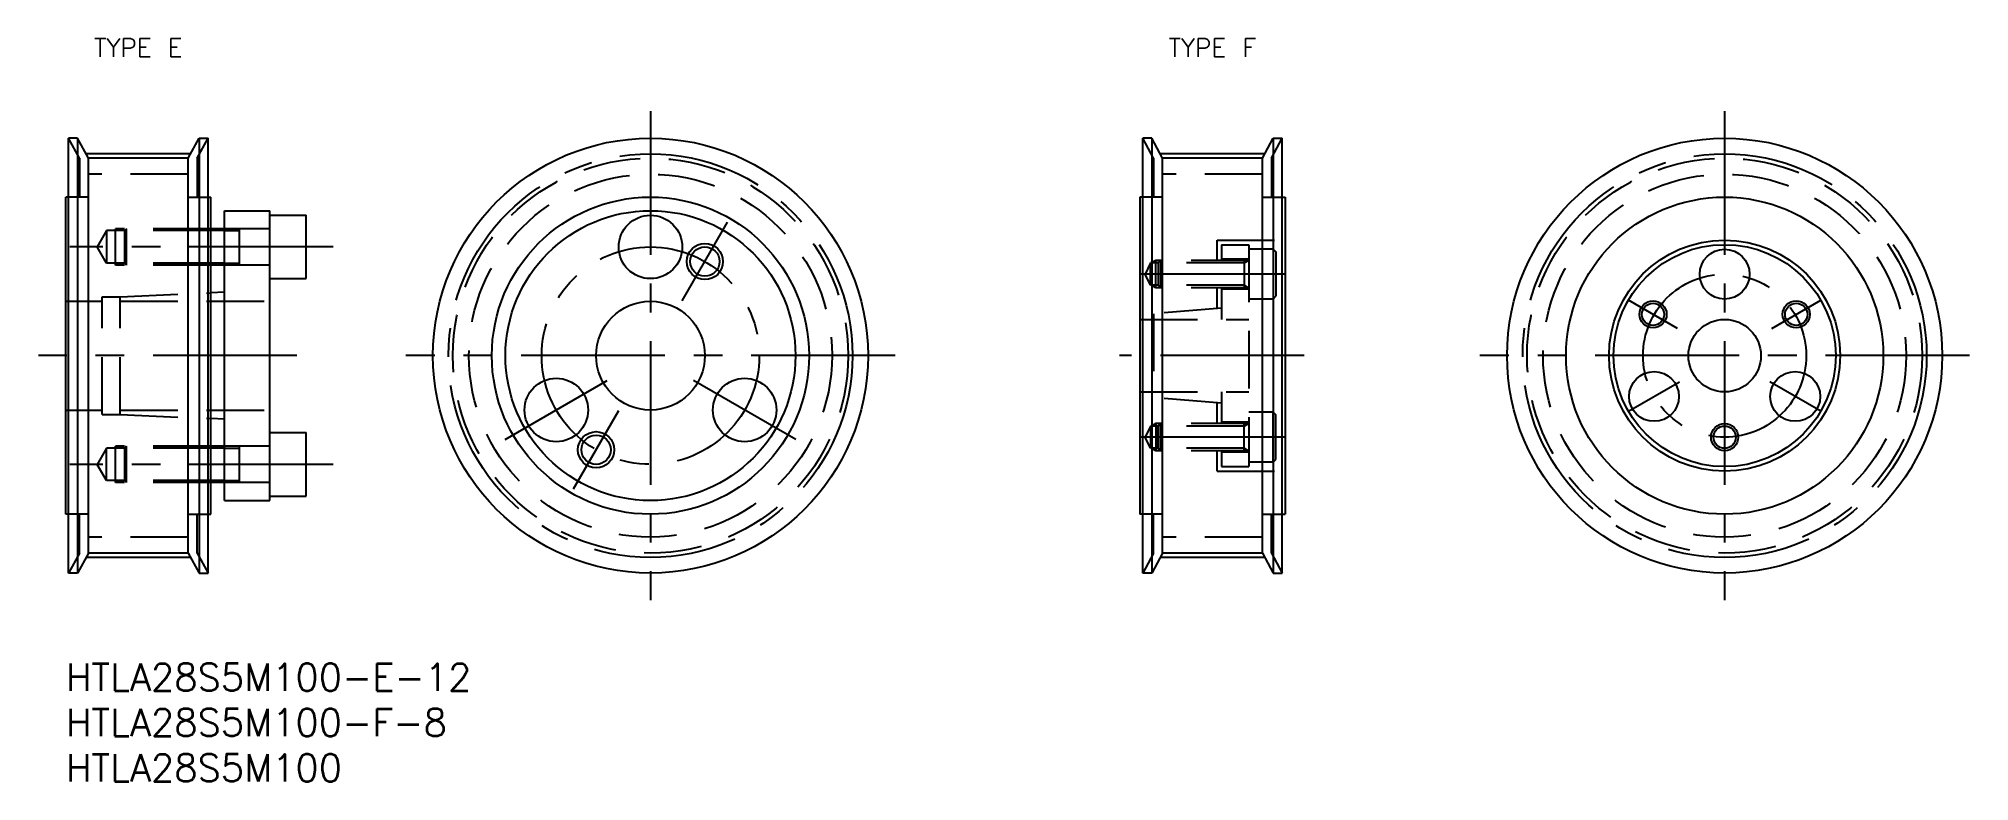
# Model space of a CAD drawing. Extents: x -3 to 210, y -13 to 69.
import ezdxf
from ezdxf.enums import TextEntityAlignment as Align

# ---------------------------------------------------------------- set-up
doc = ezdxf.new("R2010")
doc.units = 0
doc.header["$LTSCALE"] = 0.5
doc.linetypes.add('CENTER', pattern=[50.8, 31.75, -6.35, 6.35, -6.35])
doc.linetypes.add('DASHED', pattern=[19.05, 12.7, -6.35])
for name, color, linetype in [('MSM_CENTER', 1, 'CENTER'), ('MSM_CONTINUOUS', 7, 'CONTINUOUS'), ('MSM_DASHED', 4, 'DASHED'), ('MSM_NARROW', 5, 'CONTINUOUS'), ('MSM_PART_NUMBER', 7, 'CONTINUOUS')]:
    doc.layers.add(name, color=color, linetype=linetype)
doc.styles.add('MISUMI', font='txt.shx')
doc.styles.get("Standard").update_dxf_attribs({"font": 'txt.shx', "height": 3, "bigfont": 'bigfont.shx'})

# ---------------------------------------------------------------- blocks, each defined once
blk = doc.blocks.new('*U2')
at = {"layer": 'MSM_PART_NUMBER'}
blk.add_text('HTLA28S5M100-E-12', height=3, dxfattribs=at).set_placement((0, -3))
blk = doc.blocks.new('*U3')
at = {"layer": 'MSM_PART_NUMBER'}
blk.add_text('HTLA28S5M100', height=3, dxfattribs=at).set_placement((0, -13))
blk = doc.blocks.new('*U5')
at = {"layer": 'MSM_PART_NUMBER'}
blk.add_text('HTLA28S5M100-F-8', height=3, dxfattribs=at).set_placement((0, -8))

msp = doc.modelspace()

# ---------------------------------------------------------------- linework, layer by layer
at = {"layer": 'MSM_CENTER'}
for p, q in [((64.5, 61), (64.5, 7)), ((183, 61), (183, 7)), ((13.76, 56.28), (2.24, 56.28)), ((132.26, 56.28), (120.74, 56.28)), ((68, 40.06), (73, 48.72)), ((29.5, 46), (0.46, 46)), ((134.5, 43), (118.63, 43)), ((177.8, 37), (172.39, 40.12)), ((188.2, 37), (193.61, 40.12)), ((25.5, 34), (-3, 34)), ((91.5, 34), (37.5, 34)), ((136.63, 34), (116.26, 34)), ((210, 34), (156, 34)), ((48.48, 24.75), (59.74, 31.25)), ((80.52, 24.75), (69.26, 31.25)), ((172.39, 27.88), (178.02, 31.12)), ((193.61, 27.88), (187.98, 31.12)), ((56, 19.28), (61, 27.94)), ((134.5, 25), (118.63, 25)), ((29.5, 22), (0.46, 22)), ((13.76, 11.72), (2.24, 11.72)), ((132.26, 11.72), (120.74, 11.72))]:
    msp.add_line(p, q, dxfattribs=at)
for centre, radius in [((64.5, 34), 22.28), ((183, 34), 22.28), ((64.5, 34), 12), ((183, 34), 9)]:
    msp.add_circle(centre, radius, dxfattribs=at)
at = {"layer": 'MSM_CONTINUOUS'}
for p, q in [((0.3, 10), (0.3, 58)), ((1.3, 58), (0.3, 58)), ((1.3, 58), (1.3, 10)), ((2.5, 55.8), (1.3, 58)), ((13.5, 55.8), (14.7, 58)), ((14.7, 58), (14.7, 10)), ((14.7, 58), (15.7, 58)), ((15.7, 10), (15.7, 58)), ((118.8, 10), (118.8, 58)), ((119.8, 58), (118.8, 58)), ((119.8, 58), (119.8, 10)), ((121, 55.8), (119.8, 58)), ((132, 55.8), (133.2, 58)), ((133.2, 58), (133.2, 10)), ((133.2, 58), (134.2, 58)), ((134.2, 10), (134.2, 58)), ((2.5, 12.2), (2.5, 55.8)), ((13.5, 55.8), (2.5, 55.8)), ((13.5, 12.2), (13.5, 55.8)), ((121, 12.2), (121, 55.8)), ((132, 55.8), (121, 55.8)), ((132, 12.2), (132, 55.8)), ((0, 16.5), (0, 51.5)), ((0.3, 51.5), (0, 51.5)), ((15.7, 51.5), (16, 51.5)), ((16, 16.5), (16, 51.5)), ((118.5, 51.5), (118.5, 16.5)), ((118.8, 51.5), (118.5, 51.5)), ((134.2, 51.5), (134.5, 51.5)), ((134.5, 51.5), (134.5, 16.5)), ((17.5, 18), (17.5, 50)), ((17.5, 50), (22.5, 50)), ((22.5, 18), (22.5, 50)), ((22.5, 49.5), (26.5, 49.5)), ((26.5, 42.5), (26.5, 49.5)), ((17.5, 47.8), (16, 47.8)), ((17.5, 44.2), (16, 44.2)), ((17.5, 41), (16, 40.93)), ((22.5, 42.5), (26.5, 42.5)), ((17.5, 27), (16, 27.07)), ((17.5, 23.8), (16, 23.8)), ((22.5, 25.5), (26.5, 25.5)), ((26.5, 18.5), (26.5, 25.5)), ((17.5, 20.2), (16, 20.2)), ((17.5, 18), (22.5, 18)), ((22.5, 18.5), (26.5, 18.5)), ((0.3, 16.5), (0, 16.5)), ((15.7, 16.5), (16, 16.5)), ((118.8, 16.5), (118.5, 16.5)), ((134.2, 16.5), (134.5, 16.5)), ((2.5, 12.2), (1.3, 10)), ((13.5, 12.2), (2.5, 12.2)), ((13.5, 12.2), (14.7, 10)), ((121, 12.2), (119.8, 10)), ((132, 12.2), (121, 12.2)), ((132, 12.2), (133.2, 10)), ((1.3, 10), (0.3, 10)), ((14.7, 10), (15.7, 10)), ((119.8, 10), (118.8, 10)), ((133.2, 10), (134.2, 10))]:
    msp.add_line(p, q, dxfattribs=at)
for centre, radius in [((64.5, 34), 24), ((183, 34), 24), ((64.5, 34), 17.5), ((183, 34), 17.5), ((64.5, 34), 16), ((64.5, 46), 3.5), ((70.5, 44.39), 1.62), ((183, 34), 12.75), ((183, 34), 12.25), ((183, 43), 2.75), ((64.5, 34), 6), ((175.1, 38.56), 1.23), ((190.9, 38.56), 1.23), ((183, 34), 4), ((175.21, 29.5), 2.75), ((190.79, 29.5), 2.75), ((54.11, 28), 3.5), ((74.89, 28), 3.5), ((183, 25), 1.23), ((58.5, 23.61), 1.62)]:
    msp.add_circle(centre, radius, dxfattribs=at)
at = {"layer": 'MSM_DASHED'}
for p, q in [((1.5, 55.8), (0.3, 58)), ((14.5, 55.8), (15.7, 58)), ((120, 55.8), (118.8, 58)), ((133, 55.8), (134.2, 58)), ((1.5, 55.8), (1.5, 51.5)), ((14.5, 55.8), (14.5, 51.5)), ((120, 55.8), (120, 51.5)), ((133, 55.8), (133, 51.5)), ((13.5, 54.03), (2.5, 54.03)), ((132, 54.03), (121, 54.03)), ((2.5, 51.5), (0.3, 51.5)), ((13.5, 51.5), (15.7, 51.5)), ((121, 51.5), (118.8, 51.5)), ((132, 51.5), (134.2, 51.5)), ((4.5, 47.8), (3.46, 46)), ((16, 47.8), (4.5, 47.8)), ((4.5, 47.8), (4.5, 44.2)), ((5.5, 44), (5.5, 48)), ((16, 48), (5.5, 48)), ((6.7, 48), (6.5, 47.8)), ((6.5, 44.2), (6.5, 47.8)), ((6.7, 44), (6.7, 48)), ((22.5, 48), (17.5, 48)), ((17.5, 47.8), (19.17, 47.8)), ((19.17, 44), (19.17, 48)), ((4.5, 44.2), (3.46, 46)), ((127, 46.75), (134.5, 46.75)), ((127, 44.5), (127, 46.75)), ((127.5, 46.25), (130.5, 46.25)), ((127.5, 46.25), (127.5, 44.5)), ((130.5, 46.25), (130.5, 21.75)), ((133.2, 45.75), (130.5, 45.75)), ((133.2, 45.75), (133.2, 40.25)), ((133.2, 45.75), (133.5, 45.45)), ((133.5, 45.45), (133.5, 40.55)), ((16, 44.2), (4.5, 44.2)), ((16, 44), (5.5, 44)), ((6.7, 44), (6.5, 44.2)), ((17.5, 44.2), (19.17, 44.2)), ((22.5, 44), (17.5, 44)), ((119.66, 44.23), (119.08, 43)), ((119.66, 41.77), (119.08, 43)), ((130, 44.23), (119.66, 44.23)), ((119.66, 41.77), (119.66, 44.23)), ((120.25, 44.5), (119.78, 44.23)), ((130.5, 44.5), (120.25, 44.5)), ((120.25, 41.5), (120.25, 44.5)), ((120.5, 44.23), (120.77, 44.5)), ((120.5, 44.23), (120.5, 41.77)), ((120.77, 44.5), (120.77, 41.5)), ((130.5, 44.65), (127.5, 44.65)), ((130, 44.5), (130, 41.5)), ((130, 44.23), (130.47, 44.5)), ((4, 27.5), (4, 40.5)), ((4, 40.5), (6, 40.5)), ((6, 40.5), (16, 40.93)), ((6, 27.5), (6, 40.5)), ((130, 41.77), (119.66, 41.77)), ((120.24, 41.5), (119.77, 41.77)), ((130.5, 41.5), (120.24, 41.5)), ((120.77, 41.5), (120.5, 41.77)), ((127, 39.21), (127, 41.5)), ((127.5, 41.5), (127.5, 38)), ((130.5, 41.35), (127.5, 41.35)), ((130, 41.77), (130.47, 41.5)), ((133.2, 40.25), (133.5, 40.55)), ((0, 40), (4, 40)), ((6, 40), (22.5, 40)), ((127.5, 39.25), (120, 38.62)), ((120, 38.62), (120, 29.38)), ((133.2, 40.25), (130.5, 40.25)), ((118.5, 38), (130.5, 38)), ((118.5, 30), (130.5, 30)), ((127.5, 30), (127.5, 26.5)), ((0, 28), (4, 28)), ((6, 28), (22.5, 28)), ((127.5, 28.75), (120, 29.38)), ((127, 26.5), (127, 28.79)), ((133.2, 27.75), (130.5, 27.75)), ((133.2, 22.25), (133.2, 27.75)), ((133.2, 27.75), (133.5, 27.45)), ((4, 27.5), (6, 27.5)), ((6, 27.5), (16, 27.07)), ((119.66, 26.23), (119.08, 25)), ((119.66, 26.23), (119.66, 23.77)), ((130, 26.23), (119.66, 26.23)), ((120.24, 26.5), (119.77, 26.23)), ((130.5, 26.5), (120.24, 26.5)), ((120.25, 26.5), (120.25, 23.5)), ((120.77, 26.5), (120.5, 26.23)), ((120.5, 23.77), (120.5, 26.23)), ((120.77, 23.5), (120.77, 26.5)), ((130.5, 26.65), (127.5, 26.65)), ((130, 23.5), (130, 26.5)), ((130, 26.23), (130.47, 26.5)), ((133.5, 22.55), (133.5, 27.45)), ((4.5, 23.8), (3.46, 22)), ((16, 23.8), (4.5, 23.8)), ((4.5, 20.2), (4.5, 23.8)), ((5.5, 20), (5.5, 24)), ((16, 24), (5.5, 24)), ((6.7, 24), (6.5, 23.8)), ((6.5, 20.2), (6.5, 23.8)), ((6.7, 20), (6.7, 24)), ((22.5, 24), (17.5, 24)), ((17.5, 23.8), (19.17, 23.8)), ((19.17, 20), (19.17, 24)), ((119.66, 23.77), (119.08, 25)), ((130, 23.77), (119.66, 23.77)), ((120.25, 23.5), (119.78, 23.77)), ((130.5, 23.5), (120.25, 23.5)), ((120.5, 23.77), (120.77, 23.5)), ((127, 21.25), (127, 23.5)), ((127.5, 23.5), (127.5, 21.75)), ((130, 23.77), (130.47, 23.5)), ((4.5, 20.2), (3.46, 22)), ((130.5, 23.35), (127.5, 23.35)), ((127.5, 21.75), (130.5, 21.75)), ((133.2, 22.25), (130.5, 22.25)), ((133.2, 22.25), (133.5, 22.55)), ((16, 20.2), (4.5, 20.2)), ((16, 20), (5.5, 20)), ((6.7, 20), (6.5, 20.2)), ((17.5, 20.2), (19.17, 20.2)), ((22.5, 20), (17.5, 20)), ((127, 21.25), (134.5, 21.25)), ((2.5, 16.5), (0.3, 16.5)), ((1.5, 12.2), (1.5, 16.5)), ((13.5, 16.5), (15.7, 16.5)), ((14.5, 12.2), (14.5, 16.5)), ((121, 16.5), (118.8, 16.5)), ((120, 12.2), (120, 16.5)), ((132, 16.5), (134.2, 16.5)), ((133, 12.2), (133, 16.5)), ((13.5, 13.97), (2.5, 13.97)), ((132, 13.97), (121, 13.97)), ((1.5, 12.2), (0.3, 10)), ((14.5, 12.2), (15.7, 10)), ((120, 12.2), (118.8, 10)), ((133, 12.2), (134.2, 10))]:
    msp.add_line(p, q, dxfattribs=at)
for centre, radius in [((64.5, 34), 21.8), ((183, 34), 21.8), ((64.5, 34), 20.03), ((183, 34), 20.03)]:
    msp.add_circle(centre, radius, dxfattribs=at)
at = {"layer": 'MSM_NARROW'}
for p, q in [((17.5, 48), (16, 48)), ((17.5, 44), (16, 44)), ((17.5, 24), (16, 24)), ((17.5, 20), (16, 20))]:
    msp.add_line(p, q, dxfattribs=at)
for centre, radius in [((70.5, 44.39), 2), ((175.1, 38.56), 1.5), ((190.9, 38.56), 1.5), ((58.5, 23.61), 2), ((183, 25), 1.5)]:
    msp.add_circle(centre, radius, dxfattribs=at)

# ---------------------------------------------------------------- block references
at = {"layer": 'MSM_CONTINUOUS'}
for name in ['*U2', '*U5', '*U3']:
    msp.add_blockref(name, (0, 0), dxfattribs=at)

# ---------------------------------------------------------------- texts
at = {"layer": 'MSM_PART_NUMBER', "style": 'MISUMI'}
for s, p in [('TYPE E', (8, 68)), ('TYPE F', (126.5, 68))]:
    msp.add_text(s, height=2, dxfattribs=at).set_placement(p, align=Align.MIDDLE_CENTER)

doc.saveas('drawing.dxf')
